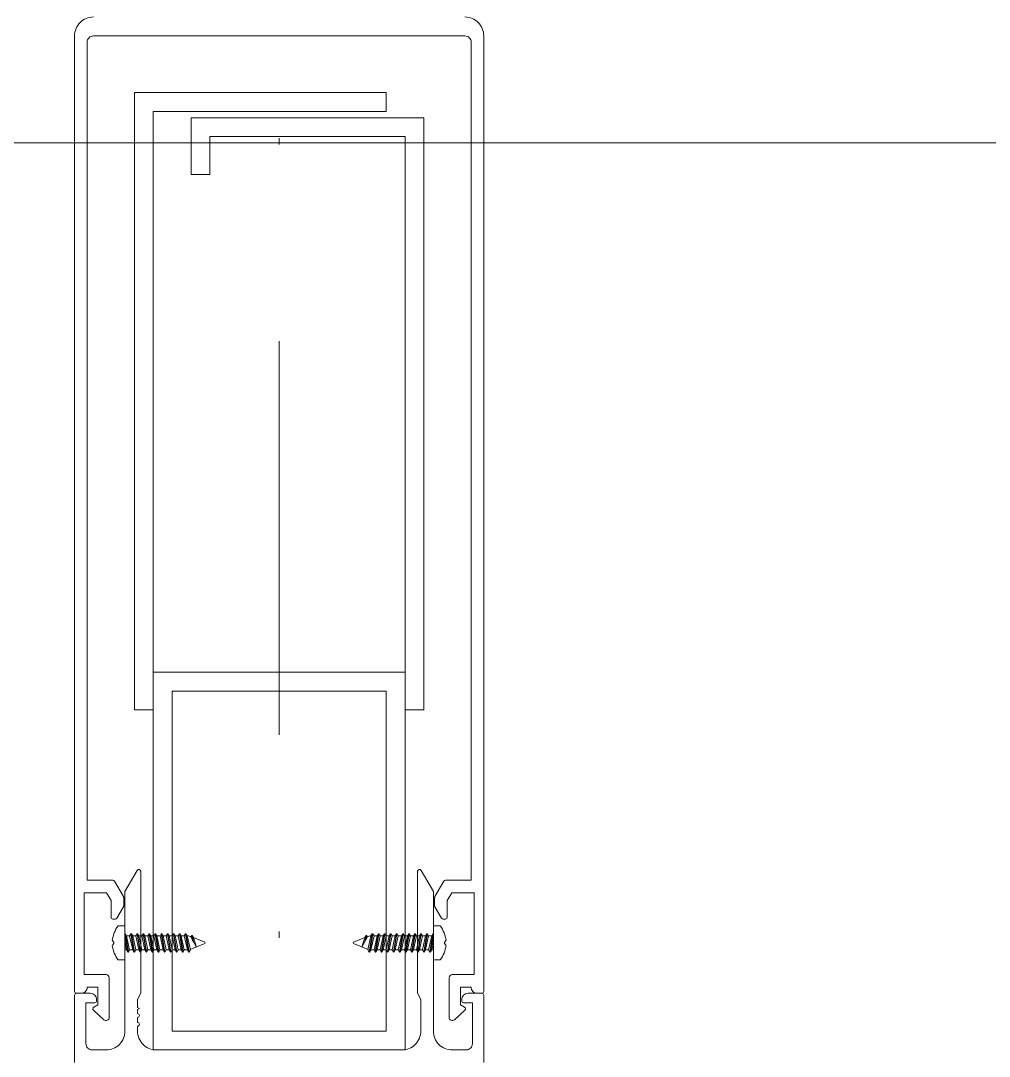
# Model space of a CAD drawing. Extents: x -1299 to 23780, y -3010 to 8106.
# Drawn here: x 1918.39 to 1933.78, y 328.49 to 344.94 of the extents above; entities that cross this region are included whole.
import ezdxf

# ---------------------------------------------------------------- set-up
doc = ezdxf.new("R2010")
doc.units = 0
doc.header["$LTSCALE"] = 25
doc.header["$MEASUREMENT"] = 0
for name, pattern in [('DASHDOT2', [0.5, 0.25, -0.125, 0, -0.125]), ('DOT2', [0.125, 0, -0.125]), ('HIDDEN', [0.375, 0.25, -0.125])]:
    doc.linetypes.add(name, pattern=pattern)
for name, color, linetype, lineweight in [('06C', 9, 'Continuous', 9), ('10', 9, 'Continuous', 9), ('14', 9, 'Continuous', 9), ('20', 9, 'DOT2', 9), ('24', 9, 'DASHDOT2', 9), ('40', 9, 'Continuous', 9)]:
    doc.layers.add(name, color=color, linetype=linetype, lineweight=lineweight)

# ---------------------------------------------------------------- blocks, each defined once
blk = doc.blocks.new('*U427')
at = {"layer": '10'}
for p, q in [((-2.3, -11.005), (-2, -11.005)), ((2, -11.005), (2.3, -11.005)), ((-2.559, -14.435), (-2.45, -14.435)), ((-2.45, -14.976), (-2.45, -14.435)), ((2.559, -14.435), (2.45, -14.435)), ((2.45, -14.976), (2.45, -14.435)), ((-2.443, -14.559), (-2.45, -14.559)), ((-2.403, -14.852), (-2.45, -14.565)), ((-2.443, -14.559), (-2.395, -14.852)), ((-2.423, -14.593), (-2.443, -14.559)), ((-2.375, -14.593), (-2.423, -14.593)), ((-2.375, -14.817), (-2.423, -14.593)), ((-2.355, -14.559), (-2.375, -14.593)), ((-2.375, -14.593), (-2.326, -14.817)), ((-2.347, -14.559), (-2.355, -14.559)), ((-2.306, -14.852), (-2.355, -14.559)), ((-2.327, -14.593), (-2.347, -14.559)), ((-2.347, -14.559), (-2.298, -14.852)), ((-2.278, -14.593), (-2.327, -14.593)), ((-2.278, -14.817), (-2.327, -14.593)), ((-2.258, -14.559), (-2.278, -14.593)), ((-2.278, -14.593), (-2.23, -14.817)), ((-2.25, -14.559), (-2.258, -14.559)), ((-2.21, -14.852), (-2.258, -14.559)), ((-2.23, -14.593), (-2.25, -14.559)), ((-2.25, -14.559), (-2.202, -14.852)), ((-2.182, -14.817), (-2.23, -14.593)), ((-2.182, -14.593), (-2.23, -14.593)), ((-2.162, -14.559), (-2.182, -14.593)), ((-2.182, -14.593), (-2.133, -14.817)), ((-2.177, -14.593), (-1.989, -14.593)), ((-2.154, -14.559), (-2.162, -14.559)), ((-2.113, -14.852), (-2.162, -14.559)), ((-2.134, -14.593), (-2.154, -14.559)), ((-2.154, -14.559), (-2.105, -14.852)), ((-2.085, -14.817), (-2.134, -14.593)), ((-2.085, -14.593), (-2.134, -14.593)), ((-2.065, -14.559), (-2.085, -14.593)), ((-2.085, -14.593), (-2.037, -14.817)), ((-2.057, -14.559), (-2.065, -14.559)), ((-2.017, -14.852), (-2.065, -14.559)), ((-2.037, -14.593), (-2.057, -14.559)), ((-2.057, -14.559), (-2.009, -14.852)), ((-1.989, -14.817), (-2.037, -14.593)), ((-1.969, -14.559), (-1.989, -14.593)), ((-1.989, -14.593), (-1.941, -14.817)), ((-1.969, -14.559), (-1.961, -14.559)), ((-1.921, -14.852), (-1.969, -14.559)), ((-1.941, -14.593), (-1.961, -14.559)), ((-1.961, -14.559), (-1.913, -14.852)), ((-1.892, -14.593), (-1.941, -14.593)), ((-1.893, -14.817), (-1.941, -14.593)), ((-1.872, -14.559), (-1.892, -14.593)), ((-1.892, -14.593), (-1.844, -14.817)), ((-1.824, -14.852), (-1.872, -14.559)), ((-1.864, -14.559), (-1.872, -14.559)), ((-1.864, -14.559), (-1.816, -14.852)), ((-1.844, -14.593), (-1.864, -14.559)), ((-1.796, -14.817), (-1.844, -14.593)), ((-1.796, -14.593), (-1.844, -14.593)), ((-1.776, -14.559), (-1.796, -14.593)), ((-1.796, -14.593), (-1.748, -14.817)), ((-1.776, -14.559), (-1.768, -14.559)), ((-1.728, -14.852), (-1.776, -14.559)), ((-1.748, -14.593), (-1.768, -14.559)), ((-1.768, -14.559), (-1.72, -14.852)), ((-1.748, -14.593), (-1.699, -14.593)), ((-1.7, -14.817), (-1.748, -14.593)), ((-1.679, -14.559), (-1.699, -14.593)), ((-1.699, -14.593), (-1.651, -14.817)), ((-1.631, -14.852), (-1.679, -14.559)), ((-1.679, -14.559), (-1.671, -14.559)), ((-1.671, -14.559), (-1.623, -14.852)), ((-1.651, -14.593), (-1.671, -14.559)), ((-1.603, -14.817), (-1.651, -14.593)), ((-1.603, -14.593), (-1.651, -14.593)), ((-1.583, -14.559), (-1.603, -14.593)), ((-1.603, -14.593), (-1.555, -14.817)), ((-1.535, -14.852), (-1.583, -14.559)), ((-1.583, -14.559), (-1.575, -14.559)), ((-1.575, -14.559), (-1.527, -14.852)), ((-1.555, -14.593), (-1.575, -14.559)), ((-1.507, -14.817), (-1.555, -14.593)), ((-1.507, -14.593), (-1.555, -14.593)), ((-1.487, -14.559), (-1.507, -14.593)), ((-1.438, -14.852), (-1.487, -14.559)), ((-1.479, -14.559), (-1.487, -14.559)), ((-1.479, -14.559), (-1.43, -14.852)), ((-1.459, -14.593), (-1.479, -14.559)), ((-1.41, -14.817), (-1.459, -14.593)), ((-1.441, -14.593), (-1.459, -14.593)), ((-1.402, -14.607), (-1.441, -14.593)), ((-1.39, -14.586), (-1.402, -14.607)), ((-1.402, -14.607), (-1.314, -14.773)), ((-1.374, -14.659), (-1.39, -14.586)), ((-1.382, -14.586), (-1.39, -14.586)), ((-1.362, -14.621), (-1.382, -14.586)), ((-1.382, -14.586), (-1.361, -14.685)), ((-1.314, -14.773), (-1.362, -14.621)), ((-1.182, -14.695), (-1.362, -14.621)), ((1.182, -14.695), (1.362, -14.621)), ((1.402, -14.607), (1.314, -14.773)), ((1.314, -14.773), (1.362, -14.621)), ((1.382, -14.586), (1.361, -14.685)), ((1.362, -14.621), (1.382, -14.586)), ((1.374, -14.659), (1.39, -14.586)), ((1.382, -14.586), (1.39, -14.586)), ((1.39, -14.586), (1.402, -14.607)), ((1.402, -14.607), (1.441, -14.593)), ((1.41, -14.817), (1.459, -14.593)), ((1.479, -14.559), (1.43, -14.852)), ((1.438, -14.852), (1.487, -14.559)), ((1.441, -14.593), (1.459, -14.593)), ((1.459, -14.593), (1.479, -14.559)), ((1.479, -14.559), (1.487, -14.559)), ((1.487, -14.559), (1.507, -14.593)), ((1.507, -14.817), (1.555, -14.593)), ((1.507, -14.593), (1.555, -14.593)), ((1.575, -14.559), (1.527, -14.852)), ((1.535, -14.852), (1.583, -14.559)), ((1.555, -14.593), (1.575, -14.559)), ((1.603, -14.593), (1.555, -14.817)), ((1.583, -14.559), (1.575, -14.559)), ((1.583, -14.559), (1.603, -14.593)), ((1.603, -14.817), (1.651, -14.593)), ((1.603, -14.593), (1.651, -14.593)), ((1.671, -14.559), (1.623, -14.852)), ((1.631, -14.852), (1.679, -14.559)), ((1.651, -14.593), (1.671, -14.559)), ((1.699, -14.593), (1.651, -14.817)), ((1.679, -14.559), (1.671, -14.559)), ((1.679, -14.559), (1.699, -14.593)), ((1.748, -14.593), (1.699, -14.593)), ((1.7, -14.817), (1.748, -14.593)), ((1.768, -14.559), (1.72, -14.852)), ((1.728, -14.852), (1.776, -14.559)), ((1.748, -14.593), (1.768, -14.559)), ((1.796, -14.593), (1.748, -14.817)), ((1.776, -14.559), (1.768, -14.559)), ((1.776, -14.559), (1.796, -14.593)), ((1.796, -14.817), (1.844, -14.593)), ((1.796, -14.593), (1.844, -14.593)), ((1.864, -14.559), (1.816, -14.852)), ((1.824, -14.852), (1.872, -14.559)), ((1.844, -14.593), (1.864, -14.559)), ((1.892, -14.593), (1.844, -14.817)), ((1.864, -14.559), (1.872, -14.559)), ((1.872, -14.559), (1.892, -14.593)), ((1.892, -14.593), (1.941, -14.593)), ((1.893, -14.817), (1.941, -14.593)), ((1.961, -14.559), (1.913, -14.852)), ((1.921, -14.852), (1.969, -14.559)), ((1.941, -14.593), (1.961, -14.559)), ((1.989, -14.593), (1.941, -14.817)), ((1.969, -14.559), (1.961, -14.559)), ((1.969, -14.559), (1.989, -14.593)), ((2.177, -14.593), (1.989, -14.593)), ((1.989, -14.817), (2.037, -14.593)), ((2.057, -14.559), (2.009, -14.852)), ((2.017, -14.852), (2.065, -14.559)), ((2.037, -14.593), (2.057, -14.559)), ((2.085, -14.593), (2.037, -14.817)), ((2.057, -14.559), (2.065, -14.559)), ((2.065, -14.559), (2.085, -14.593)), ((2.085, -14.817), (2.134, -14.593)), ((2.085, -14.593), (2.134, -14.593)), ((2.154, -14.559), (2.105, -14.852)), ((2.113, -14.852), (2.162, -14.559)), ((2.182, -14.593), (2.133, -14.817)), ((2.134, -14.593), (2.154, -14.559)), ((2.154, -14.559), (2.162, -14.559)), ((2.162, -14.559), (2.182, -14.593)), ((2.182, -14.817), (2.23, -14.593)), ((2.182, -14.593), (2.23, -14.593)), ((2.25, -14.559), (2.202, -14.852)), ((2.21, -14.852), (2.258, -14.559)), ((2.23, -14.593), (2.25, -14.559)), ((2.278, -14.593), (2.23, -14.817)), ((2.25, -14.559), (2.258, -14.559)), ((2.258, -14.559), (2.278, -14.593)), ((2.278, -14.593), (2.327, -14.593)), ((2.278, -14.817), (2.327, -14.593)), ((2.347, -14.559), (2.298, -14.852)), ((2.306, -14.852), (2.355, -14.559)), ((2.375, -14.593), (2.326, -14.817)), ((2.327, -14.593), (2.347, -14.559)), ((2.347, -14.559), (2.355, -14.559)), ((2.355, -14.559), (2.375, -14.593)), ((2.375, -14.593), (2.423, -14.593)), ((2.375, -14.817), (2.423, -14.593)), ((2.443, -14.559), (2.395, -14.852)), ((2.403, -14.852), (2.45, -14.565)), ((2.423, -14.593), (2.443, -14.559)), ((2.443, -14.559), (2.45, -14.559)), ((-2.45, -14.691), (-2.423, -14.817)), ((-1.412, -14.807), (-1.182, -14.715)), ((-1.361, -14.685), (-1.374, -14.659)), ((-1.175, -14.705), (-1.182, -14.695)), ((-1.182, -14.715), (-1.175, -14.705)), ((1.175, -14.705), (1.182, -14.695)), ((1.182, -14.715), (1.175, -14.705)), ((1.412, -14.807), (1.182, -14.715)), ((1.361, -14.685), (1.374, -14.659)), ((2.45, -14.691), (2.423, -14.817)), ((-2.423, -14.817), (-2.45, -14.817)), ((-2.423, -14.817), (-2.403, -14.852)), ((-2.423, -14.817), (-2.403, -14.852)), ((-2.403, -14.852), (-2.395, -14.852)), ((-2.395, -14.852), (-2.375, -14.817)), ((-2.326, -14.817), (-2.375, -14.817)), ((-2.326, -14.817), (-2.306, -14.852)), ((-2.326, -14.817), (-2.306, -14.852)), ((-2.306, -14.852), (-2.298, -14.852)), ((-2.298, -14.852), (-2.278, -14.817)), ((-2.278, -14.817), (-2.23, -14.817)), ((-2.23, -14.817), (-2.21, -14.852)), ((-2.23, -14.817), (-2.21, -14.852)), ((-2.037, -14.817), (-2.225, -14.817)), ((-2.21, -14.852), (-2.202, -14.852)), ((-2.202, -14.852), (-2.182, -14.817)), ((-2.182, -14.817), (-2.133, -14.817)), ((-2.182, -14.817), (-2.133, -14.817)), ((-2.133, -14.817), (-2.113, -14.852)), ((-2.133, -14.817), (-2.113, -14.852)), ((-2.113, -14.852), (-2.105, -14.852)), ((-2.105, -14.852), (-2.085, -14.817)), ((-2.085, -14.817), (-2.037, -14.817)), ((-2.085, -14.817), (-2.037, -14.817)), ((-2.037, -14.817), (-2.017, -14.852)), ((-2.037, -14.817), (-2.017, -14.852)), ((-2.017, -14.852), (-2.009, -14.852)), ((-2.009, -14.852), (-1.989, -14.817)), ((-1.989, -14.817), (-1.941, -14.817)), ((-1.989, -14.817), (-1.941, -14.817)), ((-1.941, -14.817), (-1.921, -14.852)), ((-1.941, -14.817), (-1.921, -14.852)), ((-1.921, -14.852), (-1.913, -14.852)), ((-1.913, -14.852), (-1.893, -14.817)), ((-1.893, -14.817), (-1.844, -14.817)), ((-1.844, -14.817), (-1.824, -14.852)), ((-1.844, -14.817), (-1.824, -14.852)), ((-1.824, -14.852), (-1.816, -14.852)), ((-1.816, -14.852), (-1.796, -14.817)), ((-1.748, -14.817), (-1.796, -14.817)), ((-1.748, -14.817), (-1.728, -14.852)), ((-1.748, -14.817), (-1.728, -14.852)), ((-1.728, -14.852), (-1.72, -14.852)), ((-1.72, -14.852), (-1.7, -14.817)), ((-1.7, -14.817), (-1.651, -14.817)), ((-1.651, -14.817), (-1.631, -14.852)), ((-1.651, -14.817), (-1.631, -14.852)), ((-1.631, -14.852), (-1.623, -14.852)), ((-1.623, -14.852), (-1.603, -14.817)), ((-1.603, -14.817), (-1.555, -14.817)), ((-1.555, -14.817), (-1.535, -14.852)), ((-1.555, -14.817), (-1.535, -14.852)), ((-1.535, -14.852), (-1.527, -14.852)), ((-1.527, -14.852), (-1.507, -14.817)), ((-1.507, -14.817), (-1.458, -14.817)), ((-1.458, -14.817), (-1.438, -14.852)), ((-1.438, -14.852), (-1.43, -14.852)), ((-1.43, -14.852), (-1.41, -14.817)), ((-1.41, -14.817), (-1.412, -14.807)), ((1.41, -14.817), (1.412, -14.807)), ((1.43, -14.852), (1.41, -14.817)), ((1.438, -14.852), (1.43, -14.852)), ((1.458, -14.817), (1.438, -14.852)), ((1.507, -14.817), (1.458, -14.817)), ((1.527, -14.852), (1.507, -14.817)), ((1.535, -14.852), (1.527, -14.852)), ((1.555, -14.817), (1.535, -14.852)), ((1.555, -14.817), (1.535, -14.852)), ((1.603, -14.817), (1.555, -14.817)), ((1.623, -14.852), (1.603, -14.817)), ((1.631, -14.852), (1.623, -14.852)), ((1.651, -14.817), (1.631, -14.852)), ((1.651, -14.817), (1.631, -14.852)), ((1.7, -14.817), (1.651, -14.817)), ((1.72, -14.852), (1.7, -14.817)), ((1.728, -14.852), (1.72, -14.852)), ((1.748, -14.817), (1.728, -14.852)), ((1.748, -14.817), (1.728, -14.852)), ((1.748, -14.817), (1.796, -14.817)), ((1.816, -14.852), (1.796, -14.817)), ((1.824, -14.852), (1.816, -14.852)), ((1.844, -14.817), (1.824, -14.852)), ((1.844, -14.817), (1.824, -14.852)), ((1.893, -14.817), (1.844, -14.817)), ((1.913, -14.852), (1.893, -14.817)), ((1.921, -14.852), (1.913, -14.852)), ((1.941, -14.817), (1.921, -14.852)), ((1.941, -14.817), (1.921, -14.852)), ((1.989, -14.817), (1.941, -14.817)), ((1.989, -14.817), (1.941, -14.817)), ((2.009, -14.852), (1.989, -14.817)), ((2.017, -14.852), (2.009, -14.852)), ((2.037, -14.817), (2.017, -14.852)), ((2.037, -14.817), (2.017, -14.852)), ((2.037, -14.817), (2.225, -14.817)), ((2.085, -14.817), (2.037, -14.817)), ((2.085, -14.817), (2.037, -14.817)), ((2.105, -14.852), (2.085, -14.817)), ((2.113, -14.852), (2.105, -14.852)), ((2.133, -14.817), (2.113, -14.852)), ((2.133, -14.817), (2.113, -14.852)), ((2.182, -14.817), (2.133, -14.817)), ((2.182, -14.817), (2.133, -14.817)), ((2.202, -14.852), (2.182, -14.817)), ((2.21, -14.852), (2.202, -14.852)), ((2.23, -14.817), (2.21, -14.852)), ((2.23, -14.817), (2.21, -14.852)), ((2.278, -14.817), (2.23, -14.817)), ((2.298, -14.852), (2.278, -14.817)), ((2.306, -14.852), (2.298, -14.852)), ((2.326, -14.817), (2.306, -14.852)), ((2.326, -14.817), (2.306, -14.852)), ((2.326, -14.817), (2.375, -14.817)), ((2.395, -14.852), (2.375, -14.817)), ((2.403, -14.852), (2.395, -14.852)), ((2.423, -14.817), (2.403, -14.852)), ((2.423, -14.817), (2.403, -14.852)), ((2.423, -14.817), (2.45, -14.817)), ((-2.559, -14.976), (-2.45, -14.976)), ((2.559, -14.976), (2.45, -14.976))]:
    blk.add_line(p, q, dxfattribs=at)
for points in [[(-2.95, 0, 0.414214), (-3.25, -0.3), (-3.25, -15.477, 0.470043), (-3.22, -15.505), (-3.15, -15.505, 0.430327), (-3.05, -15.407), (-2.88, -15.407), (-2.88, -15.687), (-2.945, -15.725, 0.508142), (-2.95, -15.773), (-2.784, -15.924, 0.650971), (-2.7, -15.887), (-2.7, -15.257, 0.414214), (-2.75, -15.207), (-3.1, -15.207), (-3.1, -13.907), (-2.741, -13.907), (-2.67, -14.031), (-2.67, -14.297, 0.414214), (-2.64, -14.327), (-2.603, -14.327, 0.267949), (-2.577, -14.312), (-2.474, -14.134, 0.131652), (-2.47, -14.119), (-2.47, -13.985, 0.131652), (-2.474, -13.97), (-2.617, -13.722, 0.267949), (-2.643, -13.707), (-3.05, -13.707), (-3.05, -0.4, -0.414214), (-2.95, -0.3), (2.95, -0.3), (2.95, -0.3, -0.414214), (3.05, -0.4), (3.05, -13.707), (2.643, -13.707, 0.267949), (2.617, -13.722), (2.474, -13.97, 0.131652), (2.47, -13.985), (2.47, -14.119, 0.131652), (2.474, -14.134), (2.577, -14.312, 0.267949), (2.603, -14.327), (2.64, -14.327, 0.414214), (2.67, -14.297), (2.67, -14.031), (2.741, -13.907), (3.1, -13.907), (3.1, -15.207), (2.75, -15.207, 0.414214), (2.7, -15.257), (2.7, -15.887, 0.650971), (2.784, -15.924), (2.95, -15.773, 0.508142), (2.945, -15.725), (2.88, -15.687), (2.88, -15.407), (3.05, -15.407, 0.432363), (3.15, -15.505), (3.22, -15.505, 0.477393), (3.25, -15.477), (3.25, -0.3, 0.414214), (2.95, 0)], [(-3.25, -16.605), (-3.25, -15.535, -0.414214), (-3.22, -15.505), (-3, -15.505, -0.414214), (-2.9, -15.605), (-2.9, -15.625, -0.414214), (-2.93, -15.655), (-3.07, -15.655), (-3.07, -16.305, 0.414214), (-2.97, -16.405), (-2.75, -16.405, 0.414214), (-2.45, -16.105), (-2.45, -14.735), (-2.42, -14.705), (-2.45, -14.675), (-2.45, -13.888), (-2.256, -13.552, -0.767327), (-2.2, -13.567), (-2.2, -15.503), (-2.25, -15.605), (-2.25, -15.729), (-2.22, -15.747), (-2.25, -15.764), (-2.25, -15.827, -1), (-2.25, -15.887), (-2.25, -15.967, -1), (-2.25, -16.027), (-2.25, -16.105, 0.414214), (-1.95, -16.405), (0, -16.405), (1.95, -16.405, 0.414214), (2.25, -16.105), (2.25, -15.605), (2.2, -15.503), (2.2, -13.567, -0.767327), (2.256, -13.552), (2.45, -13.888), (2.45, -14.675), (2.42, -14.705), (2.45, -14.735), (2.45, -16.105, 0.414214), (2.75, -16.405), (2.97, -16.405, 0.414214), (3.07, -16.305), (3.07, -15.655), (2.93, -15.655, -0.414214), (2.9, -15.625), (2.9, -15.605, -0.414214), (3, -15.505), (3.22, -15.505, -0.414214), (3.25, -15.535), (3.25, -16.605)]]:
    blk.add_lwpolyline(points, format="xyb", dxfattribs=at)
for points in [[(-2, -11.005), (-2, -1.5), (1.7, -1.5), (1.7, -1.2), (-2.3, -1.2), (-2.3, -11.005)], [(2, -11.005), (2, -1.9), (-1.1, -1.9), (-1.1, -2.5), (-1.4, -2.5), (-1.4, -1.6), (2.3, -1.6), (2.3, -11.005)], [(-1.507, -14.593), (-1.458, -14.817)], [(1.507, -14.593), (1.458, -14.817)], [(-2.65, -14.667), (-2.628, -14.697), (-2.628, -14.713), (-2.65, -14.743)], [(2.65, -14.667), (2.628, -14.697), (2.628, -14.713), (2.65, -14.743)]]:
    blk.add_lwpolyline(points, dxfattribs=at)
for points in [[(-2, -10.405), (2, -10.405), (2, -16.405), (-2, -16.405)], [(-1.7, -10.705), (1.7, -10.705), (1.7, -16.105), (-1.7, -16.105)]]:
    blk.add_lwpolyline(points, close=True, dxfattribs=at)
for centre, start, end in [((-2.134, -14.735), 144.7573, 172.4905), ((2.134, -14.735), 7.5095, 35.2427), ((-2.134, -14.675), 187.5095, 215.2427), ((2.134, -14.675), 324.7573, 352.4905)]:
    blk.add_arc(centre, 0.521, start, end, dxfattribs=at)
blk = doc.blocks.new('P-AKS_AUDI')
at = {"layer": '24'}
blk.add_lwpolyline([(-2800, -2590), (-2800, -2440)], dxfattribs=at)
blk = doc.blocks.new('p-zemin kat')
at = {"layer": '14'}
blk.add_lwpolyline([(1880.5, 343), (1964.5, 343), (1964.5, 427), (1880.5, 427)], close=True, dxfattribs=at)
at = {"layer": '40'}
for points in [[(1851.161, 326.925), (3319.5, 326.925), (3319.5, 343), (3280.516, 343), (3280.5, 427), (3319.5, 427), (3319.5, 570), (4025.505, 569.998), (4025.505, 426.998), (4064.5, 427), (4064.5, 343), (3980.5, 343), (3980.5, 326.925), (4680.5, 326.925), (4680.5, 427), (4780.575, 427), (4780.575, 1901.493, 0.054196), (4273.067, 1999.31), (4278.593, 2070.681, 0.306949), (1935.267, 740.054), (1999.45, 708.356, 0.043245), (1856.494, 345)], [(1999.45, 708.356, 0.041969), (1856.494, 345), (1851.161, 326.925), (1719.557, 326.925), (1719.557, 328.247, -0.047611), (1885.58, 764.592)]]:
    blk.add_lwpolyline(points, format="xyb", close=True, dxfattribs=at)
at = {"layer": '10'}
blk.add_blockref('*U427', (1922.5, 345), dxfattribs=at)
at = {"layer": '24'}
blk.add_blockref('P-AKS_AUDI', (4722.5, 2785), dxfattribs=at)

msp = doc.modelspace()

# ---------------------------------------------------------------- linework, layer by layer
at = {"layer": '06C', "linetype": 'Continuous', "lineweight": 0}
msp.add_arc((4088.573, -323.374), 2330, 153.717168, 163.793613, dxfattribs=at)
at = {"layer": '20', "linetype": 'HIDDEN'}
msp.add_arc((4088.573, -323.374), 2387.727, 153.717168, 164.195818, dxfattribs=at)

# ---------------------------------------------------------------- block references
at = {"layer": '10'}
msp.add_blockref('p-zemin kat', (0, 0), dxfattribs=at)

doc.saveas('drawing.dxf')
